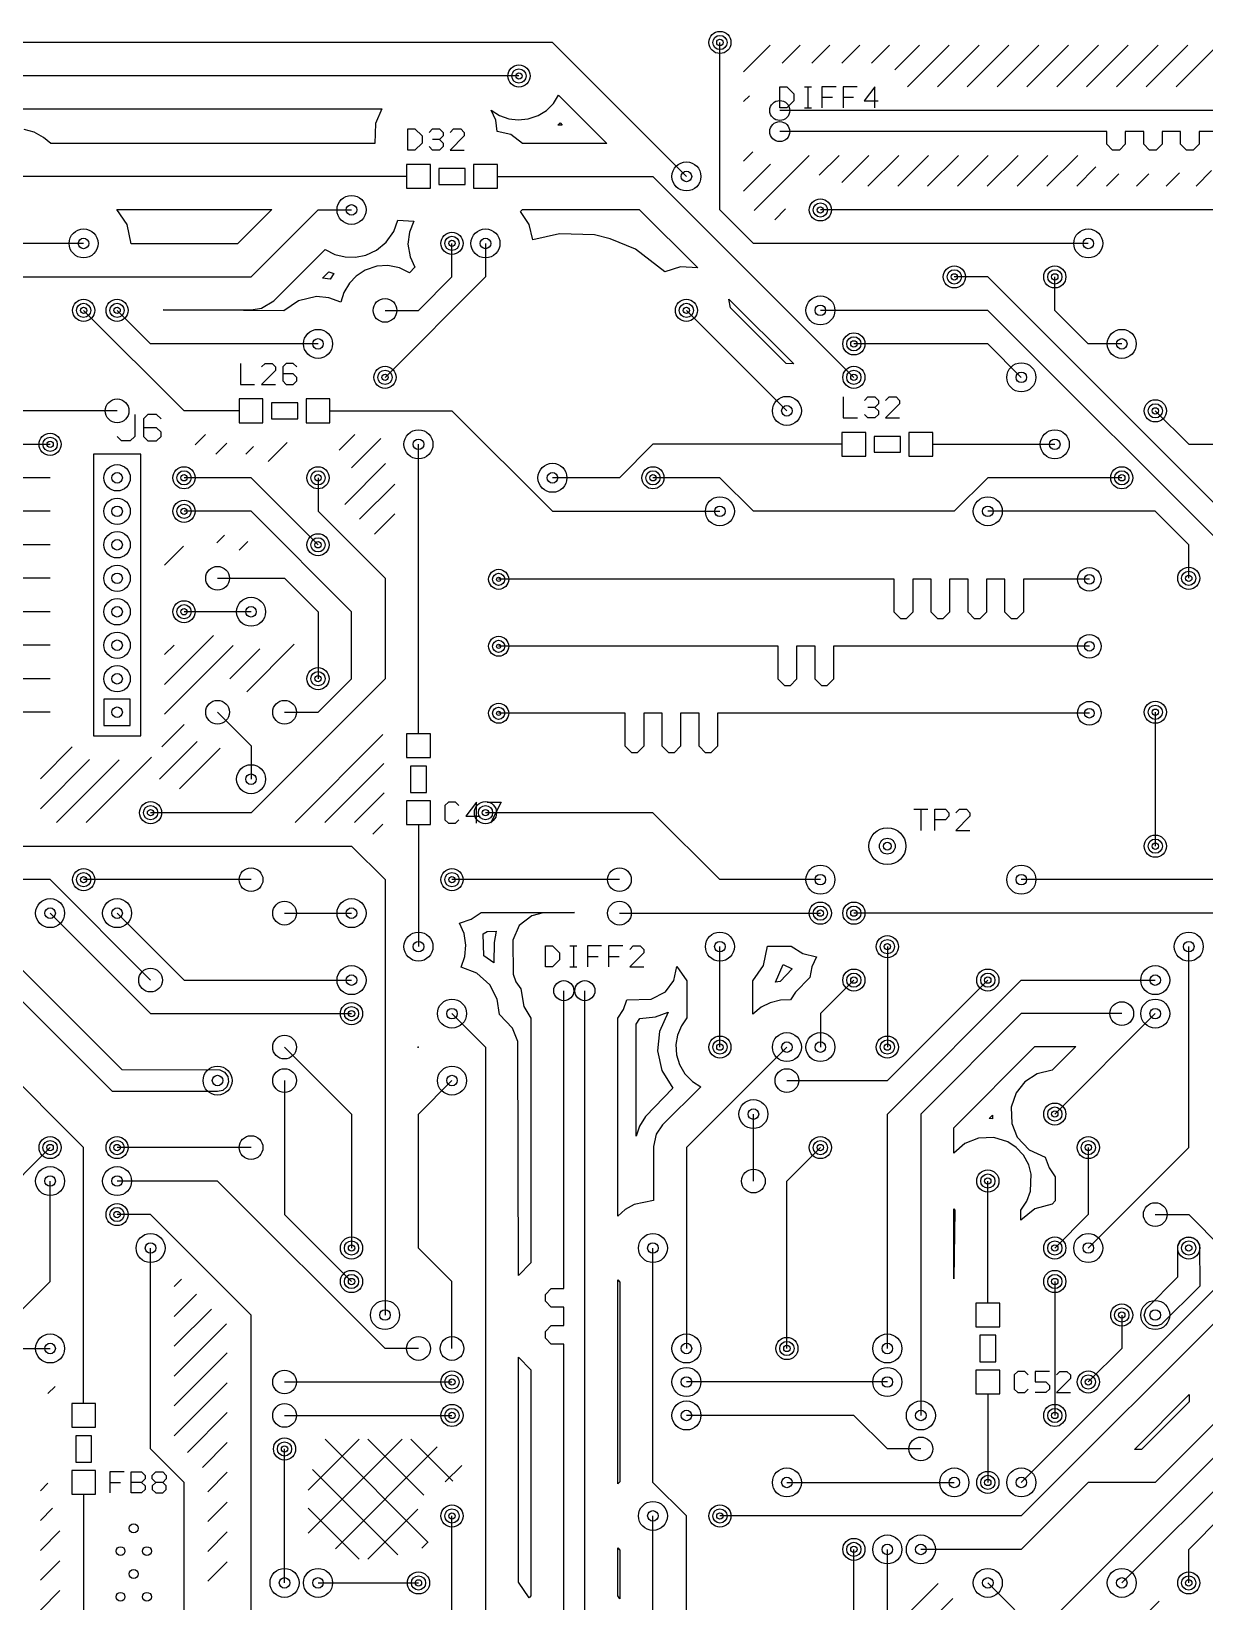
# Model space of a CAD drawing. Extents: x 7 to 280, y 7 to 360.
# Drawn here: x 122.5 to 167, y 300.3 to 359.8 of the extents above; entities that cross this region are included whole.
import ezdxf

# ---------------------------------------------------------------- set-up
doc = ezdxf.new("R2010")
doc.units = 0
doc.layers.add('SCORE', color=5, linetype='CONTINUOUS')

msp = doc.modelspace()

# ---------------------------------------------------------------- linework, layer by layer
at = {"layer": 'SCORE'}
for p, q in [((142.24, 359.41), (114.3, 359.41)), ((147.32, 354.33), (142.24, 359.41)), ((148.59, 353.06), (148.59, 359.41)), ((149.49, 358.301), (150.499, 359.31)), ((150.9503, 358.63), (151.6303, 359.31)), ((152.0817, 358.63), (152.7617, 359.31)), ((153.2131, 358.63), (153.8931, 359.31)), ((154.3445, 358.63), (155.0245, 359.31)), ((155.2207, 358.3748), (156.1558, 359.31)), ((155.7072, 357.73), (157.2872, 359.31)), ((156.8386, 357.73), (158.4186, 359.31)), ((157.9699, 357.73), (159.5499, 359.31)), ((159.1013, 357.73), (160.6813, 359.31)), ((160.2327, 357.73), (161.8127, 359.31)), ((161.3641, 357.73), (162.9441, 359.31)), ((162.4954, 357.73), (164.0754, 359.31)), ((163.6268, 357.73), (165.2068, 359.31)), ((164.7582, 357.73), (166.3382, 359.31)), ((165.8895, 357.73), (167.4695, 359.31)), ((140.97, 358.14), (113.03, 358.14)), ((142.2775, 357.1018), (142.4718, 357.4105)), ((142.4718, 357.4105), (144.3022, 355.58)), ((149.49, 357.1697), (149.7086, 357.3882)), ((150.86, 356.93), (150.86, 357.73)), ((150.86, 357.73), (151.1267, 357.73)), ((151.1267, 357.73), (151.3933, 357.4633)), ((151.3933, 357.4633), (151.3933, 357.1967)), ((151.7933, 357.73), (152.06, 357.73)), ((151.9267, 357.73), (151.9267, 356.93)), ((152.9933, 357.73), (152.46, 357.73)), ((152.46, 357.73), (152.46, 356.93)), ((152.46, 357.33), (152.86, 357.33)), ((153.7933, 357.73), (153.26, 357.73)), ((153.26, 357.73), (153.26, 356.93)), ((153.26, 357.33), (153.66, 357.33)), ((154.46, 357.73), (154.06, 357.1967)), ((154.46, 356.93), (154.46, 357.73)), ((116.0993, 356.8883), (135.768, 356.8897)), ((135.768, 356.8897), (135.5281, 356.34)), ((139.9196, 356.8425), (140.2376, 356.6396)), ((140.0987, 356.4597), (139.9196, 356.8425)), ((141.7024, 356.6396), (142.0082, 356.8325)), ((142.0082, 356.8325), (142.2775, 357.1018)), ((151.1267, 356.93), (150.86, 356.93)), ((179.86, 356.83), (150.86, 356.83)), ((151.3933, 357.1967), (151.1267, 356.93)), ((151.7933, 356.93), (152.06, 356.93)), ((154.06, 357.1967), (154.5933, 357.1967)), ((122.5836, 356.0027), (122.2107, 356.1059)), ((135.5281, 356.34), (135.51, 355.58)), ((136.76, 355.33), (136.76, 356.13)), ((136.76, 356.13), (137.0267, 356.13)), ((137.0267, 356.13), (137.2933, 355.8633)), ((137.56, 355.9967), (137.6933, 356.13)), ((137.6933, 356.13), (137.96, 356.13)), ((137.96, 356.13), (138.0933, 355.9967)), ((138.36, 355.9967), (138.4933, 356.13)), ((138.4933, 356.13), (138.76, 356.13)), ((138.76, 356.13), (138.8933, 355.9967)), ((140.1433, 356.03), (140.0987, 356.4597)), ((140.2376, 356.6396), (140.5843, 356.5155)), ((140.5843, 356.5155), (140.943, 356.4707)), ((140.943, 356.4707), (141.3221, 356.508)), ((141.3221, 356.508), (141.7024, 356.6396)), ((142.4377, 356.28), (142.533, 356.3593)), ((142.6123, 356.28), (142.4377, 356.28)), ((142.533, 356.3593), (142.6123, 356.28)), ((122.9421, 355.8111), (122.5836, 356.0027)), ((123.2145, 355.58), (122.9421, 355.8111)), ((135.51, 355.58), (123.2145, 355.58)), ((137.2933, 355.5967), (137.0267, 355.33)), ((137.2933, 355.8633), (137.2933, 355.5967)), ((137.96, 355.73), (137.6933, 355.73)), ((138.0933, 355.8633), (137.96, 355.73)), ((137.96, 355.73), (138.0933, 355.5967)), ((138.0933, 355.9967), (138.0933, 355.8633)), ((138.0933, 355.5967), (138.0933, 355.4633)), ((138.8933, 355.8633), (138.36, 355.33)), ((138.8933, 355.9967), (138.8933, 355.8633)), ((140.6598, 355.9209), (140.1433, 356.03)), ((141.1094, 355.58), (140.6598, 355.9209)), ((144.3022, 355.58), (141.1094, 355.58)), ((163.26, 356.03), (150.86, 356.03)), ((163.26, 355.55), (163.26, 356.03)), ((163.48, 355.33), (163.26, 355.55)), ((163.96, 355.55), (163.74, 355.33)), ((164.66, 356.03), (163.96, 356.03)), ((163.96, 356.03), (163.96, 355.55)), ((164.66, 355.55), (164.66, 356.03)), ((164.88, 355.33), (164.66, 355.55)), ((165.36, 355.55), (165.14, 355.33)), ((166.06, 356.03), (165.36, 356.03)), ((165.36, 356.03), (165.36, 355.55)), ((166.06, 355.55), (166.06, 356.03)), ((166.28, 355.33), (166.06, 355.55)), ((166.76, 355.55), (166.54, 355.33)), ((167.46, 356.03), (166.76, 356.03)), ((166.76, 356.03), (166.76, 355.55)), ((137.0267, 355.33), (136.76, 355.33)), ((137.6933, 355.33), (137.56, 355.4633)), ((137.96, 355.33), (137.6933, 355.33)), ((138.0933, 355.4633), (137.96, 355.33)), ((138.36, 355.33), (138.8933, 355.33)), ((149.49, 354.9069), (149.8402, 355.2571)), ((149.8843, 353.0385), (151.9758, 355.13)), ((152.3561, 354.3789), (153.1072, 355.13)), ((153.2102, 354.1016), (154.2386, 355.13)), ((154.1999, 353.96), (155.3699, 355.13)), ((155.3313, 353.96), (156.5013, 355.13)), ((156.4627, 353.96), (157.6327, 355.13)), ((157.5941, 353.96), (158.7641, 355.13)), ((158.7254, 353.96), (159.8954, 355.13)), ((159.8568, 353.96), (161.0268, 355.13)), ((160.9882, 353.96), (162.1582, 355.13)), ((163.74, 355.33), (163.48, 355.33)), ((165.14, 355.33), (164.88, 355.33)), ((166.54, 355.33), (166.28, 355.33)), ((134.62, 354.33), (121.92, 354.33)), ((136.71, 354.33), (134.62, 354.33)), ((137.61, 354.78), (136.71, 354.78)), ((136.71, 354.78), (136.71, 353.88)), ((137.61, 353.88), (137.61, 354.78)), ((138.93, 354.63), (137.93, 354.63)), ((137.93, 354.63), (137.93, 354.03)), ((138.93, 354.03), (138.93, 354.63)), ((140.15, 354.78), (139.25, 354.78)), ((139.25, 354.78), (139.25, 353.88)), ((140.15, 353.88), (140.15, 354.78)), ((140.15, 354.33), (142.24, 354.33)), ((142.24, 354.33), (146.05, 354.33)), ((146.05, 354.33), (153.67, 346.71)), ((149.49, 353.7755), (150.5129, 354.7984)), ((162.1195, 353.96), (162.8485, 354.689)), ((163.2509, 353.96), (163.7209, 354.43)), ((164.3823, 353.96), (164.8532, 354.4309)), ((165.5137, 353.96), (166.0219, 354.4682)), ((166.645, 353.96), (167.2339, 354.5489)), ((136.71, 353.88), (137.61, 353.88)), ((137.93, 354.03), (138.93, 354.03)), ((139.25, 353.88), (140.15, 353.88)), ((125.7146, 353.08), (131.6022, 353.08)), ((126.112, 352.5035), (125.7146, 353.08)), ((131.6022, 353.08), (130.2922, 351.77)), ((130.81, 350.52), (133.35, 353.06)), ((133.35, 353.06), (134.62, 353.06)), ((136.2196, 352.2356), (136.3779, 352.6754)), ((136.3779, 352.6754), (136.9871, 352.63)), ((136.9871, 352.63), (136.8155, 352.2156)), ((141.034, 352.9975), (141.1094, 353.08)), ((141.352, 352.5035), (141.034, 352.9975)), ((141.1094, 353.08), (145.5322, 353.08)), ((145.5322, 353.08), (147.7486, 350.8636)), ((149.86, 351.79), (148.59, 353.06)), ((150.6672, 352.69), (151.0811, 353.1039)), ((168.91, 353.06), (152.4, 353.06)), ((126.2593, 351.77), (126.112, 352.5035)), ((135.9351, 351.8316), (136.2196, 352.2356)), ((136.8155, 352.2156), (136.7607, 351.763)), ((141.4946, 351.9226), (141.352, 352.5035)), ((142.5024, 352.157), (141.4946, 351.9226)), ((143.832, 352.121), (142.5024, 352.157)), ((144.4347, 351.9629), (143.832, 352.121)), ((145.3914, 351.5696), (144.4347, 351.9629)), ((124.46, 351.79), (120.65, 351.79)), ((130.2922, 351.77), (126.2593, 351.77)), ((131.669, 349.6124), (133.6211, 351.5634)), ((133.6211, 351.5634), (133.9884, 351.3749)), ((133.9884, 351.3749), (134.3827, 351.2762)), ((134.7695, 351.2667), (135.1681, 351.346)), ((135.1681, 351.346), (135.5682, 351.5305)), ((135.5682, 351.5305), (135.9351, 351.8316)), ((136.7607, 351.763), (136.8404, 351.2796)), ((138.43, 350.52), (138.43, 351.79)), ((139.7, 351.79), (139.7, 350.52)), ((146.5035, 350.7063), (145.3914, 351.5696)), ((162.56, 351.79), (149.86, 351.79)), ((134.3827, 351.2762), (134.7695, 351.2667)), ((135.1434, 350.7769), (134.7911, 350.5465)), ((135.5849, 350.922), (135.1434, 350.7769)), ((135.9954, 350.9463), (135.5849, 350.922)), ((136.4417, 350.8576), (135.9954, 350.9463)), ((136.8168, 350.6745), (136.4417, 350.8576)), ((137.0271, 350.8849), (136.8168, 350.6745)), ((136.8404, 351.2796), (137.0271, 350.8849)), ((147.0954, 350.9044), (146.5035, 350.7063)), ((147.7486, 350.8636), (147.0954, 350.9044)), ((119.38, 350.52), (130.81, 350.52)), ((133.5211, 350.4734), (133.7607, 350.713)), ((133.8053, 350.4376), (133.5211, 350.4734)), ((133.7607, 350.713), (133.9441, 350.6539)), ((133.9441, 350.6539), (133.8053, 350.4376)), ((134.5381, 350.2801), (134.3303, 349.9252)), ((134.7911, 350.5465), (134.5381, 350.2801)), ((139.7, 350.52), (135.89, 346.71)), ((137.16, 349.25), (138.43, 350.52)), ((158.75, 350.52), (157.48, 350.52)), ((176.53, 332.74), (158.75, 350.52)), ((161.29, 349.25), (161.29, 350.52)), ((131.2055, 349.3346), (131.669, 349.6124)), ((132.6051, 349.6181), (132.0555, 349.23)), ((133.2887, 349.7785), (132.6051, 349.6181)), ((133.761, 349.732), (133.2887, 349.7785)), ((134.2183, 349.5561), (133.761, 349.732)), ((134.3303, 349.9252), (134.2183, 349.5561)), ((148.9336, 349.6786), (151.3921, 347.2201)), ((148.9865, 349.3512), (148.9336, 349.6786)), ((128.27, 345.44), (124.46, 349.25)), ((127, 347.98), (125.73, 349.25)), ((127.4778, 349.27), (130.81, 349.27)), ((132.0555, 349.23), (127.4778, 349.27)), ((130.81, 349.27), (131.2055, 349.3346)), ((135.89, 349.25), (137.16, 349.25)), ((147.32, 349.25), (151.13, 345.44)), ((151.0985, 347.2392), (148.9865, 349.3512)), ((158.75, 349.25), (152.4, 349.25)), ((168.91, 339.09), (158.75, 349.25)), ((162.56, 347.98), (161.29, 349.25)), ((133.35, 347.98), (127, 347.98)), ((158.75, 347.98), (153.67, 347.98)), ((160.02, 346.71), (158.75, 347.98)), ((163.83, 347.98), (162.56, 347.98)), ((130.41, 347.24), (130.41, 346.44)), ((131.21, 347.1067), (131.3433, 347.24)), ((131.3433, 347.24), (131.61, 347.24)), ((131.61, 347.24), (131.7433, 347.1067)), ((132.1433, 347.24), (132.01, 347.1067)), ((132.41, 347.24), (132.1433, 347.24)), ((132.5433, 347.1067), (132.41, 347.24)), ((151.3921, 347.2201), (151.0985, 347.2392)), ((131.7433, 346.9733), (131.21, 346.44)), ((131.7433, 347.1067), (131.7433, 346.9733)), ((132.01, 347.1067), (132.01, 346.5733)), ((132.41, 346.84), (132.01, 346.84)), ((132.5433, 346.7067), (132.41, 346.84)), ((132.5433, 346.5733), (132.5433, 346.7067)), ((130.41, 346.44), (130.9433, 346.44)), ((131.21, 346.44), (131.7433, 346.44)), ((132.01, 346.5733), (132.1433, 346.44)), ((132.1433, 346.44), (132.41, 346.44)), ((132.41, 346.44), (132.5433, 346.5733)), ((125.73, 345.44), (120.65, 345.44)), ((130.36, 345.44), (128.27, 345.44)), ((131.26, 345.89), (130.36, 345.89)), ((130.36, 345.89), (130.36, 344.99)), ((131.26, 344.99), (131.26, 345.89)), ((132.58, 345.74), (131.58, 345.74)), ((131.58, 345.74), (131.58, 345.14)), ((132.58, 345.14), (132.58, 345.74)), ((133.8, 345.89), (132.9, 345.89)), ((132.9, 345.89), (132.9, 344.99)), ((133.8, 344.99), (133.8, 345.89)), ((133.8, 345.44), (135.89, 345.44)), ((135.89, 345.44), (138.43, 345.44)), ((138.43, 345.44), (142.24, 341.63)), ((153.27, 345.97), (153.27, 345.17)), ((154.07, 345.8367), (154.2033, 345.97)), ((154.2033, 345.97), (154.47, 345.97)), ((154.47, 345.57), (154.2033, 345.57)), ((154.47, 345.97), (154.6033, 345.8367)), ((154.6033, 345.7033), (154.47, 345.57)), ((154.47, 345.57), (154.6033, 345.4367)), ((154.6033, 345.8367), (154.6033, 345.7033)), ((154.6033, 345.4367), (154.6033, 345.3033)), ((154.87, 345.8367), (155.0033, 345.97)), ((155.4033, 345.7033), (154.87, 345.17)), ((155.0033, 345.97), (155.27, 345.97)), ((155.27, 345.97), (155.4033, 345.8367)), ((155.4033, 345.8367), (155.4033, 345.7033)), ((165.1, 345.44), (166.37, 344.17)), ((126.3967, 345.3), (126.3967, 344.4667)), ((126.8967, 345.3), (126.73, 345.1333)), ((126.73, 345.1333), (126.73, 344.4667)), ((127.23, 344.8), (126.73, 344.8)), ((127.23, 345.3), (126.8967, 345.3)), ((127.3967, 345.1333), (127.23, 345.3)), ((127.3967, 344.6333), (127.23, 344.8)), ((130.36, 344.99), (131.26, 344.99)), ((131.58, 345.14), (132.58, 345.14)), ((132.9, 344.99), (133.8, 344.99)), ((153.27, 345.17), (153.8033, 345.17)), ((154.2033, 345.17), (154.07, 345.3033)), ((154.47, 345.17), (154.2033, 345.17)), ((154.6033, 345.3033), (154.47, 345.17)), ((154.87, 345.17), (155.4033, 345.17)), ((125.8967, 344.3), (125.73, 344.4667)), ((126.23, 344.3), (125.8967, 344.3)), ((126.3967, 344.4667), (126.23, 344.3)), ((126.73, 344.4667), (126.8967, 344.3)), ((126.8967, 344.3), (127.23, 344.3)), ((127.23, 344.3), (127.3967, 344.4667)), ((127.3967, 344.4667), (127.3967, 344.6333)), ((128.6969, 344.1487), (129.0882, 344.54)), ((129.4796, 343.8), (129.898, 344.2184)), ((131.4626, 343.5202), (132.1823, 344.24)), ((134.1526, 343.9475), (134.7451, 344.54)), ((134.6141, 343.2777), (135.7276, 344.3912)), ((154.12, 344.62), (153.22, 344.62)), ((153.22, 344.62), (153.22, 343.72)), ((154.12, 343.72), (154.12, 344.62)), ((155.44, 344.47), (154.44, 344.47)), ((154.44, 344.47), (154.44, 343.87)), ((155.44, 343.87), (155.44, 344.47)), ((156.66, 344.62), (155.76, 344.62)), ((155.76, 344.62), (155.76, 343.72)), ((156.66, 343.72), (156.66, 344.62)), ((118.11, 344.17), (123.19, 344.17)), ((126.63, 343.8), (124.83, 343.8)), ((124.83, 343.8), (124.83, 333.11)), ((126.63, 333.11), (126.63, 343.8)), ((130.611, 343.8), (130.901, 344.09)), ((137.16, 335.28), (137.16, 344.17)), ((146.05, 344.17), (144.78, 342.9)), ((151.13, 344.17), (146.05, 344.17)), ((153.22, 344.17), (151.13, 344.17)), ((153.22, 343.72), (154.12, 343.72)), ((154.44, 343.87), (155.44, 343.87)), ((155.76, 343.72), (156.66, 343.72)), ((156.66, 344.17), (158.75, 344.17)), ((158.75, 344.17), (161.29, 344.17)), ((166.37, 344.17), (167.64, 344.17)), ((134.3603, 341.8925), (135.9078, 343.44)), ((123.19, 342.9), (118.11, 342.9)), ((130.81, 342.9), (128.27, 342.9)), ((133.35, 340.36), (130.81, 342.9)), ((133.35, 342.9), (133.35, 341.63)), ((134.926, 341.3268), (136.26, 342.6608)), ((144.78, 342.9), (142.24, 342.9)), ((148.59, 342.9), (146.05, 342.9)), ((149.86, 341.63), (148.59, 342.9)), ((158.75, 342.9), (157.48, 341.63)), ((163.83, 342.9), (158.75, 342.9)), ((123.19, 341.63), (118.11, 341.63)), ((130.81, 341.63), (128.27, 341.63)), ((134.62, 337.82), (130.81, 341.63)), ((133.35, 341.63), (135.89, 339.09)), ((135.4917, 340.7611), (136.26, 341.5295)), ((142.24, 341.63), (148.59, 341.63)), ((157.48, 341.63), (149.86, 341.63)), ((165.1, 341.63), (158.75, 341.63)), ((166.37, 340.36), (165.1, 341.63)), ((129.513, 340.4393), (129.8037, 340.73)), ((123.19, 340.36), (118.11, 340.36)), ((127.53, 339.5877), (128.253, 340.3107)), ((130.364, 340.1589), (130.6861, 340.4811)), ((166.37, 339.09), (166.37, 340.36)), ((123.19, 339.09), (119.38, 339.09)), ((129.54, 339.09), (132.08, 339.09)), ((132.08, 339.09), (133.35, 337.82)), ((135.89, 339.09), (135.89, 335.28)), ((155.2, 339.05), (140.2, 339.05)), ((155.2, 337.8), (155.2, 339.05)), ((156.6, 339.05), (155.9, 339.05)), ((155.9, 339.05), (155.9, 337.8)), ((156.6, 337.8), (156.6, 339.05)), ((158, 339.05), (157.3, 339.05)), ((157.3, 339.05), (157.3, 337.8)), ((158, 337.8), (158, 339.05)), ((159.4, 339.05), (158.7, 339.05)), ((158.7, 339.05), (158.7, 337.8)), ((159.4, 337.8), (159.4, 339.05)), ((162.6, 339.05), (160.1, 339.05)), ((160.1, 339.05), (160.1, 337.8)), ((123.19, 337.82), (120.65, 337.82)), ((130.81, 337.82), (128.27, 337.82)), ((133.35, 337.82), (133.35, 335.28)), ((134.62, 335.28), (134.62, 337.82)), ((155.45, 337.55), (155.2, 337.8)), ((155.9, 337.8), (155.65, 337.55)), ((156.85, 337.55), (156.6, 337.8)), ((157.3, 337.8), (157.05, 337.55)), ((158.25, 337.55), (158, 337.8)), ((158.7, 337.8), (158.45, 337.55)), ((159.65, 337.55), (159.4, 337.8)), ((160.1, 337.8), (159.85, 337.55)), ((155.65, 337.55), (155.45, 337.55)), ((157.05, 337.55), (156.85, 337.55)), ((158.45, 337.55), (158.25, 337.55)), ((159.85, 337.55), (159.65, 337.55)), ((123.19, 336.55), (119.38, 336.55)), ((127.53, 335.0622), (129.3878, 336.92)), ((127.53, 336.1936), (127.8923, 336.5559)), ((127.53, 333.9308), (130.136, 336.5369)), ((130.6457, 334.7838), (132.45, 336.5881)), ((150.8, 336.51), (140.2, 336.51)), ((150.8, 335.26), (150.8, 336.51)), ((152.2, 336.51), (151.5, 336.51)), ((151.5, 336.51), (151.5, 335.26)), ((152.2, 335.26), (152.2, 336.51)), ((162.6, 336.51), (152.9, 336.51)), ((152.9, 336.51), (152.9, 335.26)), ((130.0068, 335.2762), (131.1388, 336.4082)), ((123.19, 335.28), (119.38, 335.28)), ((135.89, 335.28), (130.81, 330.2)), ((133.35, 334.01), (134.62, 335.28)), ((137.16, 333.19), (137.16, 335.28)), ((151.05, 335.01), (150.8, 335.26)), ((151.25, 335.01), (151.05, 335.01)), ((151.5, 335.26), (151.25, 335.01)), ((152.45, 335.01), (152.2, 335.26)), ((152.65, 335.01), (152.45, 335.01)), ((152.9, 335.26), (152.65, 335.01)), ((126.23, 334.51), (125.23, 334.51)), ((125.23, 334.51), (125.23, 333.51)), ((126.23, 333.51), (126.23, 334.51)), ((123.19, 334.01), (111.76, 334.01)), ((125.23, 333.51), (126.23, 333.51)), ((127.4312, 332.7007), (128.2738, 333.5432)), ((129.54, 334.01), (130.81, 332.74)), ((132.08, 334.01), (133.35, 334.01)), ((145, 333.97), (140.2, 333.97)), ((145, 332.72), (145, 333.97)), ((146.4, 333.97), (145.7, 333.97)), ((145.7, 333.97), (145.7, 332.72)), ((146.4, 332.72), (146.4, 333.97)), ((147.8, 333.97), (147.1, 333.97)), ((147.1, 333.97), (147.1, 332.72)), ((147.8, 332.72), (147.8, 333.97)), ((162.6, 333.97), (148.5, 333.97)), ((148.5, 333.97), (148.5, 332.72)), ((165.1, 334.01), (165.1, 328.93)), ((124.83, 333.11), (126.63, 333.11)), ((127.3376, 331.4757), (128.7662, 332.9043)), ((132.4801, 329.83), (135.81, 333.1599)), ((137.61, 333.19), (136.71, 333.19)), ((136.71, 333.19), (136.71, 332.29)), ((137.61, 332.29), (137.61, 333.19)), ((122.82, 331.4836), (124.0317, 332.6952)), ((124.5605, 329.83), (127.0393, 332.3088)), ((128.0935, 331.1002), (129.6352, 332.642)), ((130.81, 332.74), (130.81, 331.47)), ((136.71, 332.29), (137.61, 332.29)), ((145.25, 332.47), (145, 332.72)), ((145.45, 332.47), (145.25, 332.47)), ((145.7, 332.72), (145.45, 332.47)), ((146.65, 332.47), (146.4, 332.72)), ((146.85, 332.47), (146.65, 332.47)), ((147.1, 332.72), (146.85, 332.47)), ((148.05, 332.47), (147.8, 332.72)), ((148.25, 332.47), (148.05, 332.47)), ((148.5, 332.72), (148.25, 332.47)), ((122.82, 330.3522), (124.6895, 332.2217)), ((123.4292, 329.83), (125.8092, 332.21)), ((133.6115, 329.83), (135.8407, 332.0592)), ((137.46, 331.97), (136.86, 331.97)), ((136.86, 331.97), (136.86, 330.97)), ((137.46, 330.97), (137.46, 331.97)), ((134.735, 329.8221), (135.8618, 330.9489)), ((137.61, 330.65), (136.71, 330.65)), ((136.71, 330.65), (136.71, 329.75)), ((136.86, 330.97), (137.46, 330.97)), ((137.61, 329.75), (137.61, 330.65)), ((138.2933, 330.6), (138.16, 330.4667)), ((138.56, 330.6), (138.2933, 330.6)), ((138.6933, 330.4667), (138.56, 330.6)), ((139.36, 330.6), (138.96, 330.0667)), ((139.36, 329.8), (139.36, 330.6)), ((139.76, 330.6), (140.2933, 330.6)), ((140.2933, 330.6), (139.8933, 329.8)), ((130.81, 330.2), (127, 330.2)), ((138.16, 330.4667), (138.16, 329.9333)), ((138.16, 329.9333), (138.2933, 329.8)), ((138.56, 329.8), (138.6933, 329.9333)), ((138.96, 330.0667), (139.4933, 330.0667)), ((146.05, 330.2), (139.7, 330.2)), ((148.59, 327.66), (146.05, 330.2)), ((155.94, 330.33), (156.4733, 330.33)), ((156.2067, 330.33), (156.2067, 329.53)), ((156.74, 329.53), (156.74, 330.33)), ((156.74, 330.33), (157.14, 330.33)), ((157.14, 329.93), (156.74, 329.93)), ((157.14, 330.33), (157.2733, 330.1967)), ((157.2733, 330.0633), (157.14, 329.93)), ((157.2733, 330.1967), (157.2733, 330.0633)), ((157.54, 330.1967), (157.6733, 330.33)), ((158.0733, 330.0633), (157.54, 329.53)), ((157.6733, 330.33), (157.94, 330.33)), ((157.94, 330.33), (158.0733, 330.1967)), ((158.0733, 330.1967), (158.0733, 330.0633)), ((135.4335, 329.3893), (135.81, 329.7657)), ((136.71, 329.75), (137.61, 329.75)), ((137.16, 329.75), (137.16, 327.66)), ((138.2933, 329.8), (138.56, 329.8)), ((157.54, 329.53), (158.0733, 329.53)), ((121.92, 328.93), (134.62, 328.93)), ((134.62, 328.93), (135.89, 327.66)), ((123.19, 327.66), (121.92, 327.66)), ((127, 323.85), (123.19, 327.66)), ((130.81, 327.66), (124.46, 327.66)), ((135.89, 327.66), (135.89, 311.15)), ((137.16, 327.66), (137.16, 325.12)), ((144.78, 327.66), (138.43, 327.66)), ((152.4, 327.66), (148.59, 327.66)), ((171.45, 327.66), (160.02, 327.66)), ((119.554, 326.81), (125.904, 320.46)), ((123.19, 326.39), (127, 322.58)), ((125.73, 326.39), (128.27, 323.85)), ((132.08, 326.39), (134.62, 326.39)), ((139.1624, 326.1596), (139.5368, 326.41)), ((139.5368, 326.41), (143.0807, 326.41)), ((141.8817, 326.3965), (141.4602, 326.2909)), ((143.0807, 326.41), (141.8817, 326.3965)), ((144.78, 326.39), (152.4, 326.39)), ((173.99, 326.39), (153.67, 326.39)), ((125.556, 319.62), (119.206, 325.97)), ((138.7206, 326.016), (139.1624, 326.1596)), ((138.8897, 325.6165), (138.7206, 326.016)), ((140.9826, 325.9159), (140.7381, 325.36)), ((141.4602, 326.2909), (140.9826, 325.9159)), ((138.9585, 325.1813), (138.8897, 325.6165)), ((138.9195, 324.7425), (138.9585, 325.1813)), ((139.6116, 325.6063), (139.7618, 325.7003)), ((139.6348, 324.7699), (139.6116, 325.6063)), ((139.7618, 325.7003), (140.1012, 325.7011)), ((140.0243, 325.2726), (140.02, 324.5084)), ((140.1012, 325.7011), (140.0243, 325.2726)), ((140.7381, 325.36), (140.7515, 324.0726)), ((141.97, 324.35), (141.97, 325.15)), ((141.97, 325.15), (142.2367, 325.15)), ((142.2367, 325.15), (142.5033, 324.8833)), ((142.9033, 325.15), (143.17, 325.15)), ((143.0367, 325.15), (143.0367, 324.35)), ((144.1033, 325.15), (143.57, 325.15)), ((143.57, 325.15), (143.57, 324.35)), ((144.9033, 325.15), (144.37, 325.15)), ((144.37, 325.15), (144.37, 324.35)), ((145.17, 325.0167), (145.3033, 325.15)), ((145.3033, 325.15), (145.57, 325.15)), ((145.57, 325.15), (145.7033, 325.0167)), ((150.242, 324.4065), (150.3893, 325.139)), ((150.3893, 325.139), (151.2934, 325.1398)), ((151.2934, 325.1398), (151.7362, 324.8581)), ((138.7835, 324.3443), (138.9195, 324.7425)), ((140.02, 324.5084), (139.6348, 324.7699)), ((142.5033, 324.6167), (142.2367, 324.35)), ((142.5033, 324.8833), (142.5033, 324.6167)), ((143.57, 324.75), (143.97, 324.75)), ((144.37, 324.75), (144.77, 324.75)), ((145.7033, 324.8833), (145.17, 324.35)), ((145.7033, 325.0167), (145.7033, 324.8833)), ((148.59, 321.31), (148.59, 325.12)), ((151.7362, 324.8581), (152.2495, 324.7274)), ((152.2495, 324.7274), (152.0804, 324.3604)), ((154.94, 325.12), (154.94, 321.31)), ((166.37, 317.5), (166.37, 325.12)), ((139.3782, 324.1095), (138.7835, 324.3443)), ((139.8592, 323.6735), (139.3782, 324.1095)), ((140.7515, 324.0726), (140.8522, 323.7914)), ((142.2367, 324.35), (141.97, 324.35)), ((142.9033, 324.35), (143.17, 324.35)), ((145.17, 324.35), (145.7033, 324.35)), ((146.8443, 323.8402), (146.9533, 324.372)), ((146.9533, 324.372), (147.34, 323.8255)), ((149.84, 323.8255), (150.242, 324.4065)), ((150.6939, 323.7709), (150.9949, 324.4395)), ((151.3309, 324.2756), (150.878, 323.7966)), ((150.9949, 324.4395), (151.3309, 324.2756)), ((152.0035, 323.9512), (151.4562, 323.399)), ((152.0804, 324.3604), (152.0035, 323.9512)), ((124.46, 317.5), (118.11, 323.85)), ((128.27, 323.85), (134.62, 323.85)), ((140.144, 323.1281), (139.8592, 323.6735)), ((140.8522, 323.7914), (141.0416, 323.5139)), ((141.0416, 323.5139), (141.1544, 322.8514)), ((142.67, 312.15), (142.67, 323.45)), ((143.47, 299.45), (143.47, 323.45)), ((145.9807, 323.1315), (146.5223, 323.4062)), ((146.5223, 323.4062), (146.8443, 323.8402)), ((147.34, 323.8255), (147.34, 322.4168)), ((149.84, 322.5646), (149.84, 323.8255)), ((150.878, 323.7966), (150.6939, 323.7709)), ((151.4562, 323.399), (151.266, 323.1043)), ((153.67, 323.85), (152.4, 322.58)), ((154.94, 320.04), (158.75, 323.85)), ((154.94, 318.77), (160.02, 323.85)), ((160.02, 323.85), (165.1, 323.85)), ((140.2292, 322.5485), (140.144, 323.1281)), ((141.1544, 322.8514), (141.42, 322.4048)), ((144.9351, 322.7364), (145.0615, 323.1)), ((145.0615, 323.1), (145.9807, 323.1315)), ((150.1528, 322.8211), (149.84, 322.5646)), ((150.4984, 322.9951), (150.1528, 322.8211)), ((150.8927, 323.0938), (150.4984, 322.9951)), ((151.266, 323.1043), (150.8927, 323.0938)), ((127, 322.58), (134.62, 322.58)), ((138.43, 322.58), (139.7, 321.31)), ((140.7196, 322.0326), (140.2292, 322.5485)), ((141.42, 322.4048), (141.42, 313.134)), ((144.72, 322.4048), (144.9351, 322.7364)), ((144.72, 314.9019), (144.72, 322.4048)), ((145.42, 322.1757), (145.5492, 322.4)), ((145.42, 317.9348), (145.42, 322.1757)), ((145.5492, 322.4), (146.1508, 322.4525)), ((146.1508, 322.4525), (146.6246, 322.6333)), ((146.6246, 322.6333), (146.2965, 321.9057)), ((147.34, 322.4168), (147.1305, 322.1207)), ((152.4, 322.58), (152.4, 321.31)), ((160.02, 322.58), (156.21, 318.77)), ((163.83, 322.58), (160.02, 322.58)), ((161.29, 318.77), (165.1, 322.58)), ((140.9319, 321.52), (140.7196, 322.0326)), ((146.2965, 321.9057), (146.2244, 321.1732)), ((146.9847, 321.7688), (146.9235, 321.4125)), ((147.1305, 322.1207), (146.9847, 321.7688)), ((132.08, 321.31), (134.62, 318.77)), ((137.14, 321.2946), (137.14, 321.3254)), ((137.14, 321.3254), (137.1554, 321.31)), ((137.1554, 321.31), (137.14, 321.2946)), ((139.7, 321.31), (139.7, 299.72)), ((140.95, 312.6519), (140.9319, 321.52)), ((146.2244, 321.1732), (146.3907, 320.4282)), ((146.9235, 321.4125), (146.9475, 321.0108)), ((146.9475, 321.0108), (147.0581, 320.6462)), ((151.13, 321.31), (147.32, 317.5)), ((157.46, 318.2522), (160.5378, 321.33)), ((160.5378, 321.33), (162.0822, 321.33)), ((162.0822, 321.33), (161.1888, 320.4365)), ((125.904, 320.46), (129.6219, 320.4519)), ((129.6219, 320.4519), (129.8064, 320.3647)), ((146.3907, 320.4282), (146.8093, 319.747)), ((147.0581, 320.6462), (147.2613, 320.2989)), ((161.1888, 320.4365), (160.6262, 320.3019)), ((129.8892, 319.8067), (129.738, 319.6696)), ((129.8064, 320.3647), (129.928, 320.2007)), ((129.958, 319.9988), (129.8892, 319.8067)), ((129.928, 320.2007), (129.958, 319.9988)), ((132.08, 320.04), (132.08, 314.96)), ((137.16, 318.77), (138.43, 320.04)), ((147.8605, 319.8082), (146.4124, 318.359)), ((147.2613, 320.2989), (147.5518, 320.0025)), ((147.5518, 320.0025), (147.8605, 319.8082)), ((151.13, 320.04), (154.94, 320.04)), ((160.1536, 319.9932), (159.8305, 319.5807)), ((160.6262, 320.3019), (160.1536, 319.9932)), ((129.54, 319.62), (125.556, 319.62)), ((129.738, 319.6696), (129.54, 319.62)), ((146.8093, 319.747), (145.7704, 318.6829)), ((159.8305, 319.5807), (159.6416, 319.0354)), ((134.62, 318.77), (134.62, 313.69)), ((137.16, 313.69), (137.16, 318.77)), ((145.7704, 318.6829), (145.5463, 318.3091)), ((149.86, 316.23), (149.86, 318.77)), ((154.94, 309.88), (154.94, 318.77)), ((156.21, 318.77), (156.21, 307.34)), ((158.7966, 318.5989), (158.9211, 318.7234)), ((158.9274, 318.5926), (158.7966, 318.5989)), ((158.9211, 318.7234), (158.9274, 318.5926)), ((159.6416, 319.0354), (159.658, 318.4179)), ((145.5463, 318.3091), (145.42, 317.9348)), ((146.1791, 318.0098), (146.0708, 317.5343)), ((146.4124, 318.359), (146.1791, 318.0098)), ((157.46, 317.2895), (157.46, 318.2522)), ((159.658, 318.4179), (159.8686, 317.894)), ((116.84, 311.15), (123.19, 317.5)), ((124.46, 309.88), (124.46, 317.5)), ((130.81, 317.5), (125.73, 317.5)), ((146.0708, 317.5343), (146.07, 315.4893)), ((147.32, 317.5), (147.32, 309.88)), ((151.13, 316.23), (152.4, 317.5)), ((157.874, 317.6514), (157.46, 317.2895)), ((158.3979, 317.862), (157.874, 317.6514)), ((158.9746, 317.8844), (158.3979, 317.862)), ((159.5131, 317.7149), (158.9746, 317.8844)), ((159.8299, 317.5033), (159.5131, 317.7149)), ((160.1032, 317.208), (159.8299, 317.5033)), ((159.8686, 317.894), (160.312, 317.4168)), ((160.312, 317.4168), (160.9298, 317.1398)), ((162.56, 313.69), (166.37, 317.5)), ((162.56, 317.5), (162.56, 314.96)), ((160.3026, 316.8439), (160.1032, 317.208)), ((160.3984, 316.4954), (160.3026, 316.8439)), ((160.9298, 317.1398), (161.0751, 316.7369)), ((123.19, 312.42), (123.19, 316.23)), ((129.54, 316.23), (125.73, 316.23)), ((135.89, 309.88), (129.54, 316.23)), ((151.13, 309.88), (151.13, 316.23)), ((158.75, 313.69), (158.75, 316.23)), ((160.3745, 315.8443), (160.3984, 316.4954)), ((161.0751, 316.7369), (161.31, 316.3932)), ((161.31, 316.3932), (161.31, 315.4778)), ((160.2349, 315.4669), (160.3745, 315.8443)), ((144.9998, 315.1513), (144.72, 314.9019)), ((145.3365, 315.342), (144.9998, 315.1513)), ((146.07, 315.4893), (145.3365, 315.342)), ((157.46, 312.5248), (157.46, 315.1705)), ((157.46, 315.1705), (157.5, 315.1232)), ((157.5, 315.1232), (157.46, 312.5248)), ((160, 315.1232), (160.2349, 315.4669)), ((160.5269, 315.1749), (160, 314.7495)), ((160, 314.7495), (160, 315.1232)), ((161.1888, 315.3565), (160.5269, 315.1749)), ((161.31, 315.4778), (161.1888, 315.3565)), ((127, 314.96), (125.73, 314.96)), ((130.81, 311.15), (127, 314.96)), ((132.08, 314.96), (134.62, 312.42)), ((162.56, 314.96), (161.29, 313.69)), ((165.1, 314.96), (166.37, 314.96)), ((166.37, 314.96), (167.64, 313.69)), ((165.9581, 313.7719), (166.073, 313.987)), ((166.073, 313.987), (166.2481, 314.0919)), ((166.2481, 314.0919), (166.4112, 314.108)), ((166.4112, 314.108), (166.568, 314.0604)), ((166.568, 314.0604), (166.6947, 313.9564)), ((166.6947, 313.9564), (166.7719, 313.8119)), ((127, 306.07), (127, 313.69)), ((138.43, 312.42), (137.16, 313.69)), ((146.05, 304.8), (146.05, 313.69)), ((158.75, 311.6), (158.75, 313.69)), ((165.95, 312.594), (165.9581, 313.7719)), ((166.7719, 313.8119), (166.79, 312.246)), ((141.42, 313.134), (140.95, 312.6519)), ((121.92, 311.15), (123.19, 312.42)), ((127.9, 312.2288), (128.1775, 312.5062)), ((138.43, 309.88), (138.43, 312.42)), ((141.97, 311.93), (142.19, 312.15)), ((142.19, 312.15), (142.67, 312.15)), ((144.72, 304.7419), (144.72, 312.4781)), ((144.72, 312.4781), (144.8, 312.3955)), ((144.8, 312.3955), (144.8, 304.8245)), ((168.91, 312.42), (160.02, 303.53)), ((167.64, 312.42), (160.02, 304.8)), ((173.99, 312.42), (161.29, 299.72)), ((161.29, 312.42), (161.29, 307.34)), ((164.7508, 311.3833), (165.95, 312.594)), ((166.79, 312.246), (165.3333, 310.8008)), ((127.9, 311.0974), (128.7437, 311.9411)), ((141.97, 311.67), (141.97, 311.93)), ((142.19, 311.45), (141.97, 311.67)), ((142.67, 311.45), (142.19, 311.45)), ((142.67, 310.75), (142.67, 311.45)), ((159.2, 311.6), (158.3, 311.6)), ((158.3, 311.6), (158.3, 310.7)), ((159.2, 310.7), (159.2, 311.6)), ((127.9, 309.966), (129.3099, 311.376)), ((130.81, 299.72), (130.81, 311.15)), ((173.99, 311.15), (163.83, 300.99)), ((163.83, 311.15), (163.83, 309.88)), ((164.68, 311.15), (164.7508, 311.3833)), ((164.7508, 310.9167), (164.68, 311.15)), ((164.8667, 310.8008), (164.7508, 310.9167)), ((127.9, 308.8347), (129.8761, 310.8108)), ((141.97, 310.53), (142.19, 310.75)), ((141.97, 310.27), (141.97, 310.53)), ((142.19, 310.05), (141.97, 310.27)), ((142.19, 310.75), (142.67, 310.75)), ((158.3, 310.7), (159.2, 310.7)), ((159.05, 310.38), (158.45, 310.38)), ((158.45, 310.38), (158.45, 309.38)), ((159.05, 309.38), (159.05, 310.38)), ((165.0181, 310.7381), (164.8667, 310.8008)), ((165.1819, 310.7381), (165.0181, 310.7381)), ((165.3333, 310.8008), (165.1819, 310.7381)), ((119.38, 309.88), (123.19, 309.88)), ((124.46, 307.79), (124.46, 309.88)), ((127.9, 307.7033), (129.91, 309.7133)), ((137.16, 309.88), (135.89, 309.88)), ((142.67, 310.05), (142.19, 310.05)), ((142.67, 299.45), (142.67, 310.05)), ((163.83, 309.88), (162.56, 308.61)), ((140.95, 309.5481), (141.42, 309.066)), ((140.95, 301.0145), (140.95, 309.5481)), ((141.42, 309.066), (141.42, 300.4952)), ((159.2, 309.06), (158.3, 309.06)), ((158.3, 309.06), (158.3, 308.16)), ((158.45, 309.38), (159.05, 309.38)), ((159.2, 308.16), (159.2, 309.06)), ((127.9, 306.5719), (129.91, 308.5819)), ((132.08, 308.61), (138.43, 308.61)), ((154.94, 308.61), (147.32, 308.61)), ((159.8833, 309.01), (159.75, 308.8767)), ((159.75, 308.8767), (159.75, 308.3433)), ((160.15, 309.01), (159.8833, 309.01)), ((160.2833, 308.8767), (160.15, 309.01)), ((161.0833, 309.01), (160.55, 309.01)), ((160.55, 309.01), (160.55, 308.61)), ((160.55, 308.61), (160.95, 308.61)), ((160.95, 308.61), (161.0833, 308.4767)), ((161.0833, 308.4767), (161.0833, 308.3433)), ((161.35, 308.8767), (161.4833, 309.01)), ((161.8833, 308.7433), (161.35, 308.21)), ((161.4833, 309.01), (161.75, 309.01)), ((161.75, 309.01), (161.8833, 308.8767)), ((161.8833, 308.8767), (161.8833, 308.7433)), ((123.1087, 308.1696), (123.3825, 308.4434)), ((158.3, 308.16), (159.2, 308.16)), ((158.75, 308.16), (158.75, 306.07)), ((159.75, 308.3433), (159.8833, 308.21)), ((159.8833, 308.21), (160.15, 308.21)), ((160.15, 308.21), (160.2833, 308.3433)), ((160.95, 308.21), (160.55, 308.21)), ((161.0833, 308.3433), (160.95, 308.21)), ((161.35, 308.21), (161.8833, 308.21)), ((164.3078, 306.05), (166.39, 308.1322)), ((166.39, 308.1322), (166.39, 307.8578)), ((124.91, 307.79), (124.01, 307.79)), ((124.01, 307.79), (124.01, 306.89)), ((124.91, 306.89), (124.91, 307.79)), ((128.4011, 305.9417), (129.91, 307.4506)), ((132.08, 307.34), (138.43, 307.34)), ((153.67, 307.34), (147.32, 307.34)), ((154.94, 306.07), (153.67, 307.34)), ((166.39, 307.8578), (164.5822, 306.05)), ((167.64, 307.34), (165.1, 304.8)), ((124.01, 306.89), (124.91, 306.89)), ((124.76, 306.57), (124.16, 306.57)), ((124.16, 306.57), (124.16, 305.57)), ((124.76, 305.57), (124.76, 306.57)), ((128.9636, 305.3728), (129.91, 306.3192)), ((132.98, 302.8813), (136.5387, 306.44)), ((132.98, 304.5077), (134.9123, 306.44)), ((133.615, 306.44), (137.53, 302.525)), ((134.0071, 302.2821), (137.8702, 306.1452)), ((135.2413, 306.44), (137.3681, 304.3132)), ((136.8677, 306.44), (138.4584, 304.8493)), ((124.16, 305.57), (124.76, 305.57)), ((128.27, 304.8), (127, 306.07)), ((132.08, 300.99), (132.08, 306.07)), ((156.21, 306.07), (154.94, 306.07)), ((158.75, 306.07), (158.75, 304.8)), ((164.5822, 306.05), (164.3078, 306.05)), ((124.91, 305.25), (124.01, 305.25)), ((124.01, 305.25), (124.01, 304.35)), ((124.91, 304.35), (124.91, 305.25)), ((125.9933, 305.2), (125.46, 305.2)), ((125.46, 305.2), (125.46, 304.4)), ((126.26, 304.4), (126.26, 305.2)), ((126.26, 305.2), (126.66, 305.2)), ((126.66, 305.2), (126.7933, 305.0667)), ((126.7933, 304.9333), (126.66, 304.8)), ((126.7933, 305.0667), (126.7933, 304.9333)), ((127.06, 305.0667), (127.1933, 305.2)), ((127.06, 304.9333), (127.06, 305.0667)), ((127.1933, 304.8), (127.06, 304.9333)), ((127.1933, 305.2), (127.46, 305.2)), ((127.46, 305.2), (127.5933, 305.0667)), ((127.5933, 304.9333), (127.46, 304.8)), ((127.5933, 305.0667), (127.5933, 304.9333)), ((129.17, 304.4478), (129.91, 305.1878)), ((133.1419, 305.2868), (136.3768, 302.0519)), ((138.176, 304.8247), (138.8, 305.4487)), ((122.82, 304.4867), (123.11, 304.7767)), ((124.01, 304.35), (124.91, 304.35)), ((124.46, 304.35), (124.46, 302.26)), ((125.46, 304.8), (125.86, 304.8)), ((126.66, 304.8), (126.26, 304.8)), ((126.66, 304.4), (126.26, 304.4)), ((126.66, 304.8), (126.7933, 304.6667)), ((126.7933, 304.5333), (126.66, 304.4)), ((126.7933, 304.6667), (126.7933, 304.5333)), ((127.1933, 304.8), (127.06, 304.6667)), ((127.06, 304.6667), (127.06, 304.5333)), ((127.06, 304.5333), (127.1933, 304.4)), ((127.46, 304.8), (127.1933, 304.8)), ((127.1933, 304.4), (127.46, 304.4)), ((127.5933, 304.6667), (127.46, 304.8)), ((127.46, 304.4), (127.5933, 304.5333)), ((127.5933, 304.5333), (127.5933, 304.6667)), ((128.27, 290.83), (128.27, 304.8)), ((144.8, 304.8245), (144.72, 304.7419)), ((147.32, 303.53), (146.05, 304.8)), ((151.13, 304.8), (157.48, 304.8)), ((162.56, 304.8), (160.02, 302.26)), ((165.1, 304.8), (162.56, 304.8)), ((122.82, 303.3554), (123.2839, 303.8193)), ((129.17, 303.3164), (129.91, 304.0564)), ((132.98, 303.8223), (134.9123, 301.89)), ((135.2413, 301.89), (137.1353, 303.784)), ((138.43, 289.56), (138.43, 303.53)), ((146.05, 297.18), (146.05, 303.53)), ((147.32, 290.83), (147.32, 303.53)), ((160.02, 303.53), (148.59, 303.53)), ((166.37, 302.26), (167.64, 303.53)), ((122.82, 302.224), (123.56, 302.964)), ((129.17, 302.1851), (129.91, 302.9251)), ((137.2815, 302.3038), (137.53, 302.5523)), ((124.46, 302.26), (124.46, 294.64)), ((144.72, 300.4952), (144.72, 302.3181)), ((144.72, 302.3181), (144.8, 302.2355)), ((144.8, 302.2355), (144.8, 300.3915)), ((153.67, 298.45), (153.67, 302.26)), ((154.94, 298.45), (154.94, 302.26)), ((160.02, 302.26), (156.21, 302.26)), ((166.37, 300.99), (166.37, 302.26)), ((122.82, 301.0926), (123.56, 301.8326)), ((129.17, 301.0537), (129.91, 301.7937)), ((133.35, 300.99), (137.16, 300.99)), ((141.3587, 300.4174), (140.95, 301.0145)), ((155.84, 299.9426), (156.8635, 300.9661)), ((162.56, 297.18), (158.75, 300.99)), ((122.82, 299.9613), (123.56, 300.7013)), ((141.42, 300.4952), (141.3587, 300.4174)), ((144.8, 300.3915), (144.72, 300.4952)), ((155.84, 298.8112), (157.4268, 300.398)), ((164.2984, 299.35), (165.2464, 300.298))]:
    msp.add_line(p, q, dxfattribs=at)
for centre, radius in [((148.59, 359.41), 0.42), ((148.59, 359.41), 0.27), ((148.59, 359.41), 0.12), ((140.97, 358.14), 0.42), ((140.97, 358.14), 0.27), ((140.97, 358.14), 0.12), ((150.86, 356.83), 0.38), ((150.86, 356.03), 0.38), ((147.32, 354.33), 0.55), ((147.32, 354.33), 0.2), ((134.62, 353.06), 0.55), ((134.62, 353.06), 0.2), ((152.4, 353.06), 0.42), ((152.4, 353.06), 0.27), ((152.4, 353.06), 0.12), ((124.46, 351.79), 0.55), ((124.46, 351.79), 0.2), ((138.43, 351.79), 0.42), ((138.43, 351.79), 0.27), ((139.7, 351.79), 0.55), ((139.7, 351.79), 0.2), ((162.56, 351.79), 0.55), ((162.56, 351.79), 0.2), ((138.43, 351.79), 0.12), ((157.48, 350.52), 0.42), ((157.48, 350.52), 0.27), ((161.29, 350.52), 0.42), ((161.29, 350.52), 0.27), ((157.48, 350.52), 0.12), ((161.29, 350.52), 0.12), ((124.46, 349.25), 0.42), ((125.73, 349.25), 0.42), ((135.89, 349.25), 0.45), ((147.32, 349.25), 0.42), ((152.4, 349.25), 0.55), ((124.46, 349.25), 0.27), ((124.46, 349.25), 0.12), ((125.73, 349.25), 0.27), ((125.73, 349.25), 0.12), ((147.32, 349.25), 0.27), ((147.32, 349.25), 0.12), ((152.4, 349.25), 0.2), ((133.35, 347.98), 0.55), ((153.67, 347.98), 0.42), ((163.83, 347.98), 0.55), ((133.35, 347.98), 0.2), ((153.67, 347.98), 0.27), ((153.67, 347.98), 0.12), ((163.83, 347.98), 0.2), ((160.02, 346.71), 0.55), ((135.89, 346.71), 0.42), ((135.89, 346.71), 0.27), ((135.89, 346.71), 0.12), ((153.67, 346.71), 0.42), ((153.67, 346.71), 0.27), ((153.67, 346.71), 0.12), ((160.02, 346.71), 0.2), ((151.13, 345.44), 0.55), ((125.73, 345.44), 0.45), ((151.13, 345.44), 0.2), ((165.1, 345.44), 0.42), ((165.1, 345.44), 0.27), ((165.1, 345.44), 0.12), ((123.19, 344.17), 0.42), ((123.19, 344.17), 0.27), ((123.19, 344.17), 0.12), ((137.16, 344.17), 0.55), ((137.16, 344.17), 0.2), ((161.29, 344.17), 0.55), ((161.29, 344.17), 0.2), ((125.73, 342.9), 0.5), ((125.73, 342.9), 0.2), ((128.27, 342.9), 0.42), ((128.27, 342.9), 0.27), ((128.27, 342.9), 0.12), ((133.35, 342.9), 0.42), ((133.35, 342.9), 0.27), ((133.35, 342.9), 0.12), ((142.24, 342.9), 0.55), ((142.24, 342.9), 0.2), ((146.05, 342.9), 0.42), ((146.05, 342.9), 0.27), ((146.05, 342.9), 0.12), ((163.83, 342.9), 0.42), ((163.83, 342.9), 0.27), ((163.83, 342.9), 0.12), ((125.73, 341.63), 0.5), ((125.73, 341.63), 0.2), ((128.27, 341.63), 0.42), ((128.27, 341.63), 0.27), ((148.59, 341.63), 0.55), ((148.59, 341.63), 0.2), ((158.75, 341.63), 0.55), ((158.75, 341.63), 0.2), ((128.27, 341.63), 0.12), ((125.73, 340.36), 0.5), ((133.35, 340.36), 0.42), ((133.35, 340.36), 0.27), ((125.73, 340.36), 0.2), ((133.35, 340.36), 0.12), ((125.73, 339.09), 0.5), ((129.54, 339.09), 0.45), ((140.2, 339.05), 0.38), ((162.6, 339.05), 0.45), ((166.37, 339.09), 0.42), ((125.73, 339.09), 0.2), ((140.2, 339.05), 0.23), ((140.2, 339.05), 0.08), ((162.6, 339.05), 0.18), ((166.37, 339.09), 0.27), ((166.37, 339.09), 0.12), ((125.73, 337.82), 0.5), ((128.27, 337.82), 0.42), ((130.81, 337.82), 0.55), ((125.73, 337.82), 0.2), ((128.27, 337.82), 0.27), ((128.27, 337.82), 0.12), ((130.81, 337.82), 0.2), ((125.73, 336.55), 0.5), ((125.73, 336.55), 0.2), ((140.2, 336.51), 0.38), ((140.2, 336.51), 0.23), ((140.2, 336.51), 0.08), ((162.6, 336.51), 0.45), ((162.6, 336.51), 0.18), ((125.73, 335.28), 0.5), ((125.73, 335.28), 0.2), ((133.35, 335.28), 0.42), ((133.35, 335.28), 0.27), ((133.35, 335.28), 0.12), ((125.73, 334.01), 0.2), ((129.54, 334.01), 0.45), ((132.08, 334.01), 0.45), ((140.2, 333.97), 0.38), ((140.2, 333.97), 0.23), ((162.6, 333.97), 0.45), ((162.6, 333.97), 0.18), ((165.1, 334.01), 0.42), ((165.1, 334.01), 0.27), ((165.1, 334.01), 0.12), ((140.2, 333.97), 0.08), ((130.81, 331.47), 0.55), ((130.81, 331.47), 0.2), ((127, 330.2), 0.42), ((139.7, 330.2), 0.42), ((127, 330.2), 0.27), ((127, 330.2), 0.12), ((139.7, 330.2), 0.27), ((139.7, 330.2), 0.12), ((154.94, 328.93), 0.7), ((165.1, 328.93), 0.42), ((154.94, 328.93), 0.3), ((154.94, 328.93), 0.15), ((165.1, 328.93), 0.27), ((165.1, 328.93), 0.12), ((152.4, 327.66), 0.55), ((160.02, 327.66), 0.55), ((124.46, 327.66), 0.42), ((124.46, 327.66), 0.27), ((124.46, 327.66), 0.12), ((130.81, 327.66), 0.45), ((138.43, 327.66), 0.42), ((138.43, 327.66), 0.27), ((138.43, 327.66), 0.12), ((144.78, 327.66), 0.45), ((152.4, 327.66), 0.2), ((160.02, 327.66), 0.2), ((123.19, 326.39), 0.55), ((125.73, 326.39), 0.55), ((134.62, 326.39), 0.55), ((123.19, 326.39), 0.2), ((125.73, 326.39), 0.2), ((132.08, 326.39), 0.45), ((134.62, 326.39), 0.2), ((144.78, 326.39), 0.45), ((152.4, 326.39), 0.42), ((152.4, 326.39), 0.27), ((152.4, 326.39), 0.12), ((153.67, 326.39), 0.42), ((153.67, 326.39), 0.27), ((153.67, 326.39), 0.12), ((137.16, 325.12), 0.55), ((137.16, 325.12), 0.2), ((148.59, 325.12), 0.55), ((148.59, 325.12), 0.2), ((154.94, 325.12), 0.42), ((154.94, 325.12), 0.27), ((154.94, 325.12), 0.12), ((166.37, 325.12), 0.55), ((166.37, 325.12), 0.2), ((127, 323.85), 0.45), ((134.62, 323.85), 0.55), ((134.62, 323.85), 0.2), ((153.67, 323.85), 0.42), ((153.67, 323.85), 0.27), ((153.67, 323.85), 0.12), ((158.75, 323.85), 0.42), ((158.75, 323.85), 0.27), ((158.75, 323.85), 0.12), ((165.1, 323.85), 0.55), ((165.1, 323.85), 0.2), ((142.67, 323.45), 0.38), ((143.47, 323.45), 0.38), ((134.62, 322.58), 0.42), ((134.62, 322.58), 0.27), ((138.43, 322.58), 0.55), ((138.43, 322.58), 0.2), ((163.83, 322.58), 0.45), ((165.1, 322.58), 0.55), ((165.1, 322.58), 0.2), ((134.62, 322.58), 0.12), ((132.08, 321.31), 0.45), ((148.59, 321.31), 0.42), ((148.59, 321.31), 0.27), ((151.13, 321.31), 0.55), ((152.4, 321.31), 0.55), ((154.94, 321.31), 0.42), ((154.94, 321.31), 0.27), ((148.59, 321.31), 0.12), ((151.13, 321.31), 0.2), ((152.4, 321.31), 0.2), ((154.94, 321.31), 0.12), ((129.54, 320.04), 0.55), ((132.08, 320.04), 0.45), ((138.43, 320.04), 0.55), ((151.13, 320.04), 0.45), ((129.54, 320.04), 0.2), ((138.43, 320.04), 0.2), ((149.86, 318.77), 0.55), ((161.29, 318.77), 0.42), ((149.86, 318.77), 0.2), ((161.29, 318.77), 0.27), ((161.29, 318.77), 0.12), ((123.19, 317.5), 0.42), ((123.19, 317.5), 0.27), ((123.19, 317.5), 0.12), ((125.73, 317.5), 0.42), ((125.73, 317.5), 0.27), ((125.73, 317.5), 0.12), ((130.81, 317.5), 0.45), ((152.4, 317.5), 0.42), ((152.4, 317.5), 0.27), ((152.4, 317.5), 0.12), ((162.56, 317.5), 0.42), ((162.56, 317.5), 0.27), ((162.56, 317.5), 0.12), ((123.19, 316.23), 0.55), ((123.19, 316.23), 0.2), ((125.73, 316.23), 0.55), ((125.73, 316.23), 0.2), ((149.86, 316.23), 0.45), ((158.75, 316.23), 0.42), ((158.75, 316.23), 0.27), ((158.75, 316.23), 0.12), ((125.73, 314.96), 0.42), ((125.73, 314.96), 0.27), ((125.73, 314.96), 0.12), ((165.1, 314.96), 0.45), ((127, 313.69), 0.55), ((127, 313.69), 0.2), ((134.62, 313.69), 0.42), ((134.62, 313.69), 0.27), ((146.05, 313.69), 0.55), ((146.05, 313.69), 0.2), ((161.29, 313.69), 0.42), ((161.29, 313.69), 0.27), ((162.56, 313.69), 0.55), ((162.56, 313.69), 0.2), ((166.37, 313.69), 0.42), ((166.37, 313.69), 0.27), ((134.62, 313.69), 0.12), ((161.29, 313.69), 0.12), ((166.37, 313.69), 0.12), ((134.62, 312.42), 0.42), ((134.62, 312.42), 0.27), ((161.29, 312.42), 0.42), ((161.29, 312.42), 0.27), ((134.62, 312.42), 0.12), ((161.29, 312.42), 0.12), ((135.89, 311.15), 0.55), ((163.83, 311.15), 0.42), ((165.1, 311.15), 0.55), ((135.89, 311.15), 0.2), ((163.83, 311.15), 0.27), ((163.83, 311.15), 0.12), ((165.1, 311.15), 0.2), ((123.19, 309.88), 0.55), ((137.16, 309.88), 0.45), ((138.43, 309.88), 0.45), ((147.32, 309.88), 0.55), ((151.13, 309.88), 0.42), ((154.94, 309.88), 0.55), ((123.19, 309.88), 0.2), ((147.32, 309.88), 0.2), ((151.13, 309.88), 0.27), ((151.13, 309.88), 0.12), ((154.94, 309.88), 0.2), ((132.08, 308.61), 0.45), ((147.32, 308.61), 0.55), ((154.94, 308.61), 0.55), ((138.43, 308.61), 0.42), ((138.43, 308.61), 0.27), ((138.43, 308.61), 0.12), ((147.32, 308.61), 0.2), ((154.94, 308.61), 0.2), ((162.56, 308.61), 0.42), ((162.56, 308.61), 0.27), ((162.56, 308.61), 0.12), ((147.32, 307.34), 0.55), ((156.21, 307.34), 0.55), ((132.08, 307.34), 0.45), ((138.43, 307.34), 0.42), ((138.43, 307.34), 0.27), ((138.43, 307.34), 0.12), ((147.32, 307.34), 0.2), ((156.21, 307.34), 0.2), ((161.29, 307.34), 0.42), ((161.29, 307.34), 0.27), ((161.29, 307.34), 0.12), ((132.08, 306.07), 0.42), ((132.08, 306.07), 0.27), ((132.08, 306.07), 0.12), ((156.21, 306.07), 0.45), ((151.13, 304.8), 0.55), ((151.13, 304.8), 0.2), ((157.48, 304.8), 0.55), ((157.48, 304.8), 0.2), ((158.75, 304.8), 0.42), ((158.75, 304.8), 0.27), ((158.75, 304.8), 0.12), ((160.02, 304.8), 0.55), ((160.02, 304.8), 0.2), ((138.43, 303.53), 0.42), ((138.43, 303.53), 0.27), ((146.05, 303.53), 0.55), ((146.05, 303.53), 0.2), ((148.59, 303.53), 0.42), ((148.59, 303.53), 0.27), ((126.36, 303.06), 0.17), ((138.43, 303.53), 0.12), ((148.59, 303.53), 0.12), ((153.67, 302.26), 0.42), ((153.67, 302.26), 0.27), ((154.94, 302.26), 0.55), ((156.21, 302.26), 0.55), ((125.86, 302.194), 0.17), ((126.86, 302.194), 0.17), ((153.67, 302.26), 0.12), ((154.94, 302.26), 0.2), ((156.21, 302.26), 0.2), ((126.36, 301.328), 0.17), ((132.08, 300.99), 0.55), ((133.35, 300.99), 0.55), ((137.16, 300.99), 0.42), ((158.75, 300.99), 0.55), ((163.83, 300.99), 0.55), ((166.37, 300.99), 0.42), ((132.08, 300.99), 0.2), ((133.35, 300.99), 0.2), ((137.16, 300.99), 0.27), ((137.16, 300.99), 0.12), ((158.75, 300.99), 0.2), ((163.83, 300.99), 0.2), ((166.37, 300.99), 0.27), ((166.37, 300.99), 0.12), ((125.86, 300.462), 0.17), ((126.86, 300.462), 0.17)]:
    msp.add_circle(centre, radius, dxfattribs=at)

doc.saveas('drawing.dxf')
